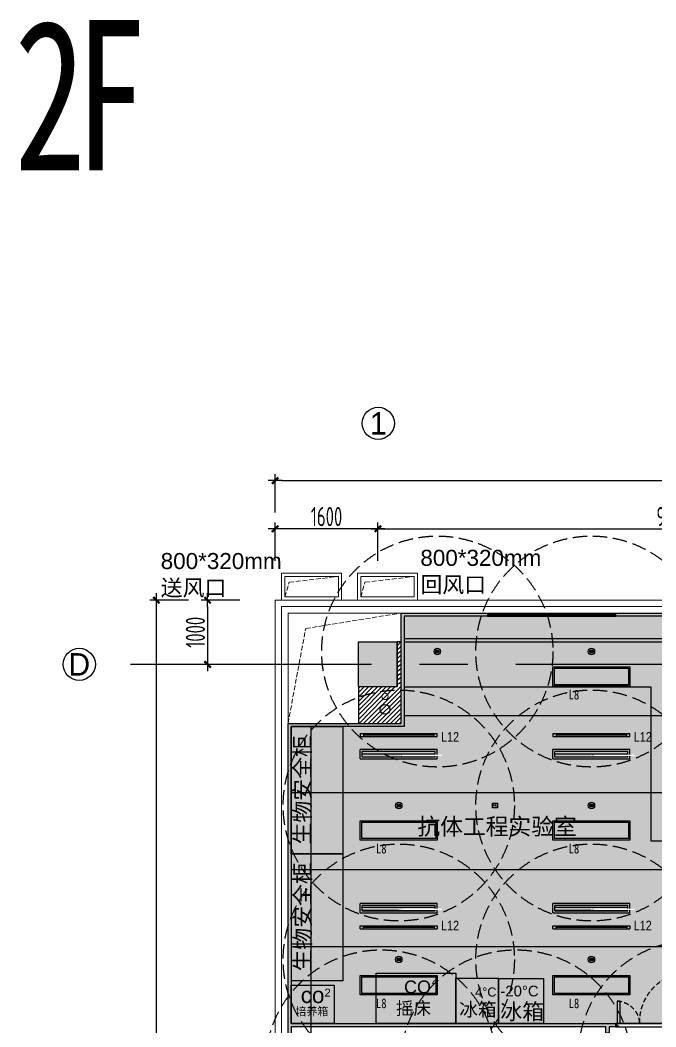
# Model space of a CAD drawing. Header units: millimetres. Extents: x -79903 to 358239, y -413462 to -100990.
# Drawn here: x -11349 to -1450, y -192667 to -176976 of the extents above; entities that cross this region are included whole.
import ezdxf
from ezdxf.enums import TextEntityAlignment as Align

# ---------------------------------------------------------------- set-up
doc = ezdxf.new("R2018")
doc.units = ezdxf.units.MM
doc.header["$LTSCALE"] = 300
for name, pattern in [('__DASH', [0.35, 0.25, -0.1]), ('CENTER', [2, 1.25, -0.25, 0.25, -0.25]), ('DASH', [0.35, 0.25, -0.1]), ('DASHED', [19.049999999999997, 12.7, -6.349999999999998]), ('DASHED2', [0.375, 0.25, -0.125])]:
    doc.linetypes.add(name, pattern=pattern)
doc.layers.get('DEFPOINTS').update_dxf_attribs({"color": 250})
for name, color, linetype in [('6.2.1-家具-活动', 251, 'Continuous'), ('A—墙体-填充', 8, 'Continuous'), ('A—轴线', 1, 'CENTER'), ('A—轴线尺寸', 1, 'Continuous'), ('C-LTN-TEXT', 161, 'Continuous'), ('C—平顶—喷淋', 5, 'Continuous'), ('C—平顶—填充01(线状)', 8, 'Continuous'), ('C—平顶—暖通', 47, 'Continuous'), ('C—平顶—灯具', 1, 'Continuous'), ('C—平顶—烟感 温感', 127, 'Continuous'), ('C—平顶—轮廓线', 4, 'Continuous'), ('F—地坪—hatch', 8, 'Continuous'), ('I—平面—移动家具', 165, 'Continuous'), ('I—文字—房间名称', 40, 'Continuous'), ('K轲禹-实验家具', 140, 'Continuous'), ('P—平面—门', 1, 'Continuous'), ('P—隔墙—石膏板墙（到顶）', 2, 'Continuous'), ('VPIPE-消防', 2, 'Continuous')]:
    doc.layers.add(name, color=color, linetype=linetype)
for name, color, linetype, lineweight in [('P-10 文字说明', 50, 'Continuous', 0), ('Q-01 原始墙柱', 7, 'Continuous', 0), ('Q-02 墙柱填充', 250, 'Continuous', 0), ('Q-11 建筑幕墙', 60, 'Continuous', 0)]:
    doc.layers.add(name, color=color, linetype=linetype, lineweight=lineweight)
doc.styles.add('ADD-dim', font='isocp.shx', dxfattribs={"width": 0.7, "bigfont": 'hztxt.shx'})
doc.styles.add('HZTXT', font='t.shx', dxfattribs={"bigfont": 'hztxt.shx'})
doc.styles.get("Standard").update_dxf_attribs({"font": 'arial.ttf'})
doc.styles.add('黑体', font='simhei.ttf', dxfattribs={"width": 0.8})
doc.dimstyles.new('ADD-(模型空间)', dxfattribs={"dimscale": 100, "dimtxt": 3, "dimasz": 1, "dimexe": 1, "dimexo": 1, "dimgap": 0.4, "dimtad": 1, "dimdec": 0, "dimrnd": 5, "dimzin": 0, "dimdsep": 46, "dimtxsty": 'ADD-dim', "dimblk1": 'DIM1', "dimblk2": 'DIM1', "dimsah": 1, "dimcen": 2, "dimclrd": 33, "dimclre": 33, "dimclrt": 4, "dimadec": 0, "dimazin": 0, "dimtfac": 2, "dimtdec": 0, "dimtix": 1, "dimtmove": 2, "dimatfit": 3, "dimldrblk": 'HBA_Leader_Arrow', "dimfxl": 5, "dimfxlon": 1, "dimtolj": 1, "dimtzin": 0, "dimarcsym": 0})

# ---------------------------------------------------------------- blocks, each defined once
blk = doc.blocks.new('SYL12063194')
blk.add_lwpolyline([(0, 803), (1981, 803), (1981, 0), (0, 0)], close=True)
at = {"insert": (144.0269559394455, 755.6003604809666), "char_height": 250, "attachment_point": 1}
blk.add_mtext_dynamic_manual_height_columns('生物安全柜', width=2292.074196592367, gutter_width=1000, heights=[0], dxfattribs=at)
blk = doc.blocks.new('SYL12067331')
blk.add_lwpolyline([(290.3037470132113, 785), (1530.303747013211, 785), (1530.303747013211, 0), (290.3037470132113, 0)], close=True)
at = {"attachment_point": 3}
for s, width, gutter_width, insert, char_height in [('CO\\P{\\fSimSun|b0|i0|c134|p2;摇床}', 1475.566022375654, 800, (1142.384868485154, 672.054066200912), 200), ('2', 922.2287639847838, 500, (1249.179533900833, 747.2357300892259), 125)]:
    blk.add_mtext_dynamic_manual_height_columns(s, width=width, gutter_width=gutter_width, heights=[0], dxfattribs=dict(at, insert=insert, char_height=char_height))
blk = doc.blocks.new('SYL12063467')
blk.add_lwpolyline([(0, 705), (700, 705), (700, 0), (0, 0)], close=True)
at = {"insert": (26.70082240090596, 36.49726170295571), "char_height": 250, "attachment_point": 7}
blk.add_mtext_dynamic_manual_height_columns('{\\H0.66667x;-20%%DC}冰箱', width=688.0787043780438, gutter_width=1000, heights=[0], dxfattribs=at)
blk = doc.blocks.new('SYL12068265')
blk.add_lwpolyline([(51.27626195549965, 710), (716.2762619554996, 710), (716.2762619554996, 0), (51.27626195549965, 0)], close=True)
at = {"insert": (683.1814300888807, 92.10961438512523), "char_height": 212.5, "attachment_point": 9}
blk.add_mtext_dynamic_manual_height_columns('{\\H0.66667x;4%%DC\\P\\fSimSun|b0|i0|c134|p2;\\H1.49999x;冰箱}', width=683.2959766381282, gutter_width=0, heights=[1019.757949163071], dxfattribs=at)
blk = doc.blocks.new('SYL12064042')
blk.add_lwpolyline([(0, 600), (668, 599.9999999996694), (668, -3.306581675133202e-10), (0, 0)], close=True)
at = {"attachment_point": 1}
for s, width, gutter_width, insert, char_height in [('{\\H0.66667x;co}', 523.6023360199765, 1000, (148.3162255737334, 571.0861161478288), 375), ('{\\H0.66667x;2}', 523.6023360199765, 1000, (518.0124676509404, 545.5695690483285), 187.5), ('{\\H0.66667x;培养箱}', 562.3308331522312, 500, (67.65414737118954, 254.7651142439818), 187.5)]:
    blk.add_mtext_dynamic_manual_height_columns(s, width=width, gutter_width=gutter_width, heights=[0], dxfattribs=dict(at, insert=insert, char_height=char_height))
blk = doc.blocks.new('$WINLIB2D$00000001')
at = {"color": 0}
for points in [[(-0.4999999999999964, 0.5000000000000142), (-0.4999999999999964, -0.4999999999999858)], [(-0.4999999999999964, 0.5000000000000142), (0.5000000000000036, 0.5000000000000142)], [(0.5000000000000036, -0.4999999999999858), (0.5000000000000036, 0.5000000000000142)], [(0.5000000000000036, 0.1666666666666714), (-0.4999999999999964, 0.1666666666666714)], [(0.5000000000000036, -0.1666666666666572), (-0.4999999999999964, -0.1666666666666572)], [(-0.4999999999999964, -0.4999999999999858), (0.5000000000000036, -0.4999999999999858)]]:
    blk.add_lwpolyline(points, dxfattribs=at)
blk = doc.blocks.new('smoker')
at = {"layer": 'C—平顶—烟感 温感'}
for p, q in [((-74.48275867110351, -74.48275867165648), (-74.48275867111806, 74.48275867145276)), ((-74.48275867111806, 74.48275867145276), (74.48275867116172, 74.48275867149641)), ((-14.89655173361825, -29.79310346915736), (-44.68965520401252, 29.79310346912825)), ((14.89655173364736, 29.79310346918646), (-14.89655173361825, -29.79310346915736)), ((44.68965520404163, -29.7931034691137), (14.89655173364736, 29.79310346918646)), ((74.48275867116172, 74.48275867149641), (74.48275867119082, -74.48275867158372)), ((74.48275867119082, -74.48275867158372), (-74.48275867110351, -74.48275867165648))]:
    blk.add_line(p, q, dxfattribs=at)
blk = doc.blocks.new('pen lin')
at = {"layer": 'C—平顶—喷淋'}
blk.add_hatch(color=8, dxfattribs=at).paths.add_polyline_path([(-27.5, 0, 1), (27.5, 0, 1)])
for radius in [49.99999999999999, 27.49999999999999]:
    blk.add_circle((0, 0), radius, dxfattribs=at)
at = {"layer": 'DEFPOINTS', "color": 251, "linetype": 'DASH', "ltscale": 3}
blk.add_circle((0, 0), 1800, dxfattribs=at)
blk = doc.blocks.new('*U389')
h = blk.add_hatch(color=251)
h.dxf.hatch_style = 1
h.set_gradient(color1=(91, 91, 91), one_color=1, tint=1, name='SPHERICAL')
h.paths.add_polyline_path([(785, 185), (785, 15), (15, 15), (15, 185)])
for points in [[(800, 200), (800, 0), (0, 0), (0, 200)], [(785, 185), (785, 15), (15, 15), (15, 185)]]:
    blk.add_lwpolyline(points, close=True)
at = {"layer": 'C—平顶—灯具', "style": '黑体', "width": 0.8}
blk.add_text('L8', height=100, dxfattribs=at).set_placement((218.3432893803438, -88.64725266808682, 117.65074696896), align=Align.MIDDLE_CENTER)
blk = doc.blocks.new('*U387')
at = {"ltscale": 1000}
for p, q in [((-1250, 50), (0, 50)), ((-1250, 0), (-1250, 50)), ((-1250, 0), (0, 0)), ((-1200, 0), (-1200, 50)), ((-50, 50), (-50, 0)), ((0, 50), (0, 0))]:
    blk.add_line(p, q, dxfattribs=at)
at = {"linetype": 'CENTER', "ltscale": 0.01, "const_width": 20}
blk.add_lwpolyline([(-1200, 25), (-50, 25)], dxfattribs=at)
at = {"layer": 'C-LTN-TEXT', "width": 0.8}
blk.add_attdef('灯具', (114.2797203185037, 183.2507784247909), '', height=200, dxfattribs=at)
blk = doc.blocks.new('*U385')
at = {"linetype": 'DASHED', "ltscale": 5}
h = blk.add_hatch(dxfattribs=at)
h.set_pattern_fill('ANSI31', color=250, scale=8, angle=315, style=0)
h.set_pattern_definition([(0, (483.6623813552237, 3.880514736244001e-11), (8.9e-15, 25.4), [])])
h.paths.add_polyline_path([(16.12207963719263, 58.87791939108989), (16.12207963722176, 16.12207963752008), (583.8779125913375, 16.12207963755887), (583.8779125913081, 58.87791939112869)])
blk.add_line((-2.91038e-11, 74.9999990286099), (0, 0))
at = {"color": 251}
blk.add_line((16.12207963719265, 58.87791939108989), (16.12207963722176, 16.12207963752007), dxfattribs=at)
blk.add_lwpolyline([(-2.91038e-11, 74.9999990286099), (599.9999922289958, 74.9999990286487), (599.9999922290249, 3.880514736244001e-11), (0, 0)])
blk.add_lwpolyline([(-2.91038e-11, 74.9999990286099), (599.9999922289958, 74.9999990286487), (599.9999922290249, 3.880514736244001e-11), (0, 0)])
blk.add_lwpolyline([(16.12207963719265, 58.87791939108989), (583.8779125913081, 58.87791939112869), (583.8779125913375, 16.12207963755887), (16.12207963722176, 16.12207963752007)], dxfattribs=at)
blk.add_lwpolyline([(16.12207963719265, 58.87791939108989), (583.8779125913081, 58.87791939112869), (583.8779125913375, 16.12207963755887), (16.12207963722176, 16.12207963752007)], dxfattribs=at)
at = {"lineweight": 30, "flags": 104}
blk.add_attdef('A/S', text='', height=40, dxfattribs=at).set_placement((633.2222433822128, 76.24629322305948), align=Align.MIDDLE_CENTER)
blk = doc.blocks.new('DIM1')
at = {"color": 8}
blk.add_line((-1.071428571420256, 0), (1.071428571420256, 0), dxfattribs=at)
at = {"const_width": 0.3571428571369176}
blk.add_lwpolyline([(-0.5, -0.5), (0.5, 0.5)], dxfattribs=at)
blk = doc.blocks.new('*D415')
at = {"layer": 'A—轴线尺寸', "color": 33, "lineweight": -2, "transparency": 16777216}
for p, q in [((-1600, 22412.97890114193), (-1600, 23012.97890114193)), ((-99.99999999999994, 22912.97890114193), (-1500, 22912.97890114193)), ((3.247007357404704e-14, 22412.97890114193), (6.920947754846764e-14, 23012.97890114193))]:
    blk.add_line(p, q, dxfattribs=at)
at = {"layer": 'DEFPOINTS', "color": 0, "transparency": 16777216}
for p in [(-1600, 22912.97890114193), (0, 21882.70235778831), (-1600, 21710.90439101961)]:
    blk.add_point(p, dxfattribs=at)
at = {"layer": 'A—轴线尺寸', "color": 33, "lineweight": -2, "transparency": 16777216, "xscale": 100, "yscale": 100, "zscale": 100, "rotation": 180}
blk.add_blockref('DIM1', (-1600, 22912.97890114193), dxfattribs=at)
at = {"layer": 'A—轴线尺寸', "color": 33, "lineweight": -2, "transparency": 16777216, "xscale": 100, "yscale": 100, "zscale": 100}
blk.add_blockref('DIM1', (6.308624355273087e-14, 22912.97890114193), dxfattribs=at)
at = {"layer": 'A—轴线尺寸', "color": 4, "transparency": 16777216, "insert": (-800, 23102.97890114193), "char_height": 300, "attachment_point": 5, "style": 'ADD-dim'}
blk.add_mtext('\\A1;1600', dxfattribs=at)
blk = doc.blocks.new('HBA_Leader_Arrow')
blk.add_line((0, 0), (-1, -2.5011e-12))
at = {"extrusion": (0, 0, -1)}
blk.add_lwpolyline([(0, 0), (0.5972653364297003, -1.064895548016236), (0.9647843767884297, -0.7876872378553799), (0.0743038223095027, 5.9117e-12), (0.9647843767884297, 0.7876872378503778), (0.5972653364301542, 1.064895548012827)], close=True, dxfattribs=at)
for points in [[(-0.9647843767920676, 0.7876872378503778), (-0.5972653364351564, 1.064895548013055), (-0.0743038223163239, -2.274e-13), (0, 0)], [(-0.9647843767884297, -0.7876872378553799), (-0.5972653364297003, -1.064895548016236), (-0.0743038223163239, -2.274e-13), (0, 0)]]:
    blk.add_solid(points)
blk = doc.blocks.new('*D416')
at = {"layer": 'A—轴线尺寸', "color": 33, "lineweight": -2, "transparency": 16777216}
for p, q in [((3.247007357404704e-14, 22412.97890114193), (6.920947754846764e-14, 23012.97890114193)), ((100.0000000000001, 22912.97890114193), (9100, 22912.97890114193)), ((9200, 22412.97890114193), (9200, 23012.97890114193))]:
    blk.add_line(p, q, dxfattribs=at)
at = {"layer": 'DEFPOINTS', "color": 0, "transparency": 16777216}
for p in [(9200, 22912.97890114193), (9200, 22029.88475449012), (0, 21882.70235778831)]:
    blk.add_point(p, dxfattribs=at)
at = {"layer": 'A—轴线尺寸', "color": 33, "lineweight": -2, "transparency": 16777216, "xscale": 100, "yscale": 100, "zscale": 100, "rotation": 180}
blk.add_blockref('DIM1', (6.308624355273087e-14, 22912.97890114193), dxfattribs=at)
at = {"layer": 'A—轴线尺寸', "color": 33, "lineweight": -2, "transparency": 16777216, "xscale": 100, "yscale": 100, "zscale": 100}
blk.add_blockref('DIM1', (9200, 22912.97890114193), dxfattribs=at)
at = {"layer": 'A—轴线尺寸', "color": 4, "transparency": 16777216, "insert": (4600, 23103.08093255394), "char_height": 300, "attachment_point": 5, "style": 'ADD-dim'}
blk.add_mtext('\\A1;9200', dxfattribs=at)
blk = doc.blocks.new('*D419')
at = {"layer": 'A—轴线尺寸', "color": 33, "lineweight": -2, "transparency": 16777216}
for p, q in [((-1600, 23164.37094734976), (-1600, 23764.37094734976)), ((27599.99999999943, 23164.37094734976), (27599.99999999943, 23764.37094734976)), ((-1500, 23664.37094734976), (27499.99999999943, 23664.37094734976))]:
    blk.add_line(p, q, dxfattribs=at)
at = {"layer": 'DEFPOINTS', "color": 0, "transparency": 16777216}
for p in [(27599.99999999943, 23664.37094734976), (-1600, 21710.90439101961), (27599.99999999943, 21710.90439101961)]:
    blk.add_point(p, dxfattribs=at)
at = {"layer": 'A—轴线尺寸', "color": 33, "lineweight": -2, "transparency": 16777216, "xscale": 100, "yscale": 100, "zscale": 100, "rotation": 180}
blk.add_blockref('DIM1', (-1600, 23664.37094734976), dxfattribs=at)
at = {"layer": 'A—轴线尺寸', "color": 33, "lineweight": -2, "transparency": 16777216, "xscale": 100, "yscale": 100, "zscale": 100}
blk.add_blockref('DIM1', (27599.99999999943, 23664.37094734976), dxfattribs=at)
at = {"layer": 'A—轴线尺寸', "color": 4, "transparency": 16777216, "insert": (12999.99999999971, 23854.47297876177), "char_height": 300, "attachment_point": 5, "style": 'ADD-dim'}
blk.add_mtext('\\A1;29200', dxfattribs=at)
blk = doc.blocks.new('*D420')
at = {"layer": 'A—轴线尺寸', "color": 33, "lineweight": -2, "transparency": 16777216}
for p, q in [((-2152.406210180866, 21800.00000000001), (-2752.406210180866, 21800.00000000001)), ((-2652.406210180865, 21700.00000000001), (-2652.406210180865, 20899.99999999999)), ((-2152.406210180865, 20799.99999999999), (-2752.406210180865, 20799.99999999999))]:
    blk.add_line(p, q, dxfattribs=at)
at = {"layer": 'DEFPOINTS', "color": 0, "transparency": 16777216}
for p in [(-219.4903575266363, 21800.00000000001), (-2652.406210180865, 20799.99999999999), (-219.4903575266363, 20799.99999999999)]:
    blk.add_point(p, dxfattribs=at)
at = {"layer": 'A—轴线尺寸', "color": 33, "lineweight": -2, "transparency": 16777216, "xscale": 100, "yscale": 100, "zscale": 100}
for p, rotation in [((-2652.406210180865, 21800.00000000001), 90), ((-2652.406210180865, 20799.99999999999), 270)]:
    blk.add_blockref('DIM1', p, dxfattribs=dict(at, rotation=rotation))
at = {"layer": 'A—轴线尺寸', "color": 4, "transparency": 16777216, "insert": (-2842.406210180859, 21300), "char_height": 300, "attachment_point": 5, "rotation": 90, "style": 'ADD-dim'}
blk.add_mtext('\\A1;1000', dxfattribs=at)
blk = doc.blocks.new('*D414')
at = {"layer": 'A—轴线尺寸', "color": 33, "lineweight": -2, "transparency": 16777216}
for p, q in [((-2950.127556910847, 21800.00000000001), (-3550.127556910847, 21800.00000000001)), ((-3450.127556910842, -899.9999999999864), (-3450.127556910847, 21700.00000000001)), ((-2950.127556910842, -999.9999999999862), (-3550.127556910842, -999.9999999999864))]:
    blk.add_line(p, q, dxfattribs=at)
at = {"layer": 'DEFPOINTS', "color": 0, "transparency": 16777216}
for p in [(-3450.127556910847, 21800.00000000001), (-473.4307614032007, 21800.00000000001), (-473.4307614032007, -999.9999999999859)]:
    blk.add_point(p, dxfattribs=at)
at = {"layer": 'A—轴线尺寸', "color": 33, "lineweight": -2, "transparency": 16777216, "xscale": 100, "yscale": 100, "zscale": 100}
for p, rotation in [((-3450.127556910847, 21800.00000000001), 90), ((-3450.127556910842, -999.9999999999864), 270)]:
    blk.add_blockref('DIM1', p, dxfattribs=dict(at, rotation=rotation))
at = {"layer": 'A—轴线尺寸', "color": 4, "transparency": 16777216, "insert": (-3640.157084469896, 10400.00000000001), "char_height": 300, "attachment_point": 5, "rotation": 90, "style": 'ADD-dim'}
blk.add_mtext('\\A1;22800', dxfattribs=at)
blk = doc.blocks.new('A$C34155FBA')
blk.add_circle((0, 200), 200)
at = {"style": 'HZTXT'}
blk.add_attdef('00', text='', height=200, dxfattribs=at).set_placement((0, 200), align=Align.MIDDLE)
blk = doc.blocks.new('A$C0aa95ff8')
at = {"layer": 'P—平面—门', "color": 9, "extrusion": (4.754727540727746e-08, -5.640540375989262e-08, 0.9999999999999972)}
for points, elevation in [([(18.1120234978699, 786.7383745116224), (0.0001029027008634757, 786.7383745116225), (0.0001029027008634757, 786.7383745116225), (0.0001029027010211862, 706.7383745116515), (7.00010290270103, 706.7383745116514), (7.000102902671844, 779.7383745116224), (18.11202349784081, 779.7383745116515)], -5.282038815254967e-05), ([(83.11202349784098, 786.7383745116516), (101.2239440930101, 786.7383745116515), (101.2239440930101, 786.7383745116515), (101.2239440930393, 706.7383745116514), (94.2239440930393, 706.7383745116223), (94.22394409301003, 779.7383745116515), (83.11202349784095, 779.7383745116516)], -5.282038815182677e-05)]:
    blk.add_lwpolyline(points, dxfattribs=dict(at, elevation=elevation))
for points, elevation in [([(18.11202349786992, 766.7383745116252), (28.11202349784083, 766.7383745116545), (28.11202349784078, 806.7383745116837), (18.11202349784071, 806.7383745116254)], -1.916639831231915e-06), ([(83.11202349784101, 766.7383745116545), (73.112023497841, 766.7383745116545), (73.1120234978409, 806.7383745116255), (83.11202349784092, 806.7383745116546)], -1.916639832285265e-06)]:
    blk.add_lwpolyline(points, close=True, dxfattribs=dict(at, elevation=elevation))
at = {"layer": 'P—平面—门', "extrusion": (3.823868260727788e-08, -6.242765605989328e-08, 0.9999999999999974), "elevation": -8.419152287053865e-06}
blk.add_lwpolyline([(73.11202349813185, 849.999920661155), (28.11202349813177, 849.999920661155), (28.11202349816062, 49.99992066115331), (73.11202349818987, 49.99992066115332)], close=True, dxfattribs=at)
at = {"layer": 'P—平面—门', "extrusion": (-3.823868260727788e-08, -6.242765605989328e-08, 0.9999999999999974), "elevation": -5.62643114907372e-05}
blk.add_lwpolyline([(1133.112023498246, 399.9999206610928), (1178.112023498246, 399.9999206610929), (1178.112023498217, 49.99992066109212), (1133.112023498188, 49.99992066109212)], close=True, dxfattribs=at)
at = {"layer": 'P—平面—门', "extrusion": (9.308592799999998e-09, 6.022252300000002e-09, 1)}
for points, elevation in [([(3.112023498218551, 49.99992066103732), (3.112023498218548, -7.933896267804068e-05)], 2.896808172991436e-08), ([(3.112023498218548, -7.933896267804068e-05), (53.11202349821856, -7.933896267804068e-05), (53.11202349821856, 9.999920661037322), (28.11202349821855, 9.999920661037322), (28.11202349821855, 49.99992066103732), (3.112023498218551, 49.99992066103732)], 2.896808172982963e-08)]:
    blk.add_lwpolyline(points, dxfattribs=dict(at, elevation=elevation))
at = {"layer": 'P—平面—门', "extrusion": (9.308592799999998e-09, 6.022252300000002e-09, 1), "elevation": 1.119927944172986e-05}
blk.add_lwpolyline([(1203.112023498219, 49.99992066103726), (1203.112023498219, -7.93389627453111e-05), (1153.112023498219, -7.93389627453111e-05), (1153.112023498219, 9.999920661037256), (1178.112023498219, 9.999920661037255), (1178.112023498219, 49.99992066103726)], close=True, dxfattribs=at)
at = {"layer": 'P—平面—门', "color": 251, "linetype": 'DASHED2', "extrusion": (-1.135477487429378e-09, 1.10285136603537e-08, 1)}
blk.add_arc((46.06024958745977, 67.93856018020348, 380905905.7522272), 782.2574843775353, 358.6859845269737, 91.28303084540559, dxfattribs=at)
at = {"layer": 'P—平面—门', "color": 251, "linetype": 'DASHED2', "extrusion": (1.135477487429378e-09, 1.10285136603537e-08, 1)}
blk.add_arc((1200.634007525359, 27.50603525586241, 380905905.7522224), 373.2004869558658, 93.52632526774, 176.5445213602605, dxfattribs=at)
blk = doc.blocks.new('A$C5AE9663F')
at = {"layer": 'A—轴线', "color": 24, "linetype": 'CENTER', "ltscale": 10}
blk.add_line((29900, 20799.99999999999), (-4400, 20799.99999999999), dxfattribs=at)
at = {"layer": 'A—轴线尺寸'}
ref = blk.add_blockref('A$C34155FBA', (5.721313443886174, 24306.68550476548), dxfattribs=dict(at, xscale=1.25, yscale=1.25, zscale=1.25))
ref.add_attrib('00', '1', dxfattribs={"layer": '0', "color": 4, "height": 350, "style": 'HZTXT'}).set_placement((5.721313443886174, 24556.68550476547), align=Align.MIDDLE)
ref = blk.add_blockref('A$C34155FBA', (-4650, 20549.99999999999), dxfattribs=dict(at, xscale=1.25, yscale=1.25, zscale=1.25))
ref.add_attrib('00', 'D', dxfattribs={"layer": '0', "color": 4, "height": 350, "style": 'HZTXT'}).set_placement((-4650, 20799.99999999997), align=Align.MIDDLE)
for base, p1, p2, picture, middle in [((27599.99999999943, 23664.37094734976), (-1600, 21710.90439101961), (27599.99999999943, 21710.90439101961), '*D419', (12999.99999999971, 23854.47297876177)), ((-1600, 22912.97890114193), (0, 21882.70235778831), (-1600, 21710.90439101961), '*D415', (-800, 23102.97890114193)), ((9200, 22912.97890114193), (0, 21882.70235778831), (9200, 22029.88475449012), '*D416', (4600, 23103.08093255394))]:
    dim = blk.add_linear_dim(base=base, p1=p1, p2=p2, dimstyle='ADD-(模型空间)', dxfattribs=at)
    dim.commit()
    dim.dimension.update_dxf_attribs({"geometry": picture, "text_midpoint": middle})
for base, p1, p2, picture, middle in [((-3450.127556910847, 21800.00000000001), (-473.4307614032004, -999.9999999999854), (-473.4307614032004, 21800), '*D414', (-3640.157084469896, 10400.00000000001)), ((-2652.406210180865, 20799.99999999999), (-219.4903575266362, 21800), (-219.4903575266362, 20799.99999999999), '*D420', (-2842.406210180859, 21300))]:
    dim = blk.add_linear_dim(base=base, p1=p1, p2=p2, angle=90, dimstyle='ADD-(模型空间)', dxfattribs=at)
    dim.commit()
    dim.dimension.update_dxf_attribs({"geometry": picture, "text_midpoint": middle})

msp = doc.modelspace()

# ---------------------------------------------------------------- hatches: boundary and pattern name
at = {"layer": 'A—墙体-填充'}
h = msp.add_hatch(dxfattribs=at)
h.set_pattern_fill('ANSI31', color=8, scale=30.8571, style=0)
h.set_pattern_definition([(45, (86372955.63361594, -1129558288.412562), (-34.63808264418037, 34.63808264418037), [])])
h.paths.add_polyline_path([(-5418.040566024603, -186667.4470059276), (-5478.040566024603, -186667.4470059276), (-5478.040566024603, -187367.4470059276), (-6078.040566024603, -187367.4470059276), (-6078.040566024603, -187937.4470059276), (-5418.040566024603, -187937.4470059276)])
at = {"layer": 'C—平顶—填充01(线状)'}
h = msp.add_hatch(dxfattribs=at)
h.set_pattern_fill('_USER', color=256, scale=1200, pattern_type=0)
h.set_pattern_definition([(0, (-778.0405660157012, -192617.4470059276), (0, 1200), [])])
h.paths.add_polyline_path([(-5368.040566015701, -187987.4470059276), (-7128.040566024603, -187987.4470059276), (-7128.040566024603, -192617.4470059276), (-1878.040566015701, -192617.4470059276), (-878.0405660157012, -192617.4470059276), (-778.0405660157012, -192617.4470059276), (-778.0405660157007, -186267.4470059276), (-5368.040566015701, -186267.4470059276)])
at = {"layer": 'F—地坪—hatch'}
h = msp.add_hatch(dxfattribs=at)
h.set_pattern_fill('A-剖面线3', color=250, scale=200)
h.set_pattern_definition([(45, (86362045.78726321, -1129558288.412305), (-28.2842712474619, 56.5685424949238), [1.6, -24])])
h.paths.add_polyline_path([(-778.0405660157012, -186267.4470059276), (-5368.040092409766, -186267.4470059276), (-5368.040092409766, -186667.4467486062), (-778.0405660157012, -186667.4467486062)])
h = msp.add_hatch(dxfattribs=at)
h.set_pattern_fill('B042', color=251, scale=500, pattern_type=2)
h.set_pattern_definition([(333.4349999999999, (350, 475), (-500.0002286381977, 6.091351867354433e-07), [55.9015, -1062.135]), (0, (362.5, 350), (0, 500), [25, -475]), (0, (337.5, 312.5), (0, 500), [75, -425]), (0, (337.5, 50), (0, 500), [75, -425]), (0, (362.5, 87.5), (0, 500), [25, -475]), (333.4349999999999, (350, 225), (-500.0002286381977, 6.091351867354433e-07), [55.9015, -1062.135]), (0, (350, 387.5), (0, 500), [50, -450]), (0, (350, 262.5), (0, 500), [50, -450]), (0, (350, 137.5), (0, 500), [50, -450]), (0, (350, 12.5), (0, 500), [50, -450]), (153.435, (312.5, 275), (-500.0002286381978, 6.091351034687165e-07), [55.9015, -1062.135]), (0, (87.5, 275), (0, 500), [75, -425]), (0, (87.5, 25), (0, 500), [75, -425]), (333.4349999999999, (100, 175), (-500.0002286381977, 6.091351867354433e-07), [55.9015, -1062.135]), (180, (150, 237.5), (-6.123233995736766e-14, -500), [50, -450]), (180, (150, 112.5), (-6.123233995736766e-14, -500), [50, -450]), (18.4349, (25, 75), (-500.0002118462028, -4.828109875787412e-05), [39.52844999999999, -1541.615]), (0, (112.5, 62.5), (0, 500), [25, -475]), (45, (75, 150), (-500.000154724476, 0), [35.35535, -671.75]), (18.4349, (25, 200), (-500.0002118462028, -4.828109875787412e-05), [39.52844999999999, -1541.615]), (153.435, (225, 75), (-500.0002286381978, 6.091351034687165e-07), [55.9015, -1062.135]), (153.435, (312.5, 25), (-500.0002286381978, 6.091351034687165e-07), [55.9015, -1062.135]), (45, (150, 150), (0, 500.000154724476), [35.35535, -671.75]), (153.435, (225, 200), (-500.0002286381978, 6.091351034687165e-07), [55.9015, -1062.135]), (153.435, (312.5, 150), (-500.0002286381978, 6.091351034687165e-07), [55.9015, -1062.135]), (45, (325, 200), (-500.000154724476, 0), [35.35535, -671.75]), (333.4349999999999, (100, 425), (-500.0002286381977, 6.091351867354433e-07), [55.9015, -1062.135]), (180, (150, 487.5), (-6.123233995736766e-14, -500), [50, -450]), (180, (150, 362.5), (-6.123233995736766e-14, -500), [50, -450]), (18.4349, (25, 325), (-500.0002118462028, -4.828109875787412e-05), [39.52844999999999, -1541.615]), (0, (112.5, 312.5), (0, 500), [25, -475]), (45, (75, 400), (-500.000154724476, 0), [35.35535, -671.75]), (18.4349, (25, 450), (-500.0002118462028, -4.828109875787412e-05), [39.52844999999999, -1541.615]), (153.435, (225, 325), (-500.0002286381978, 6.091351034687165e-07), [55.9015, -1062.135]), (45, (150, 400), (0, 500.000154724476), [35.35535, -671.75]), (153.435, (312.5, 400), (-500.0002286381978, 6.091351034687165e-07), [55.9015, -1062.135]), (153.435, (225, 450), (-500.0002286381978, 6.091351034687165e-07), [55.9015, -1062.135]), (45, (325, 450), (0, 500.000154724476), [35.35535, -671.75]), (206.565, (487.5, 50), (-500.0002286381978, -6.091350202019896e-07), [55.9015, -1062.135]), (206.565, (487.5, 175), (-500.0002286381978, -6.091350202019896e-07), [55.9015, -1062.135]), (45, (400, 200), (-500.000154724476, 0), [35.35535, -671.75]), (206.565, (487.5, 300), (-500.0002286381978, -6.091350202019896e-07), [55.9015, -1062.135]), (206.565, (487.5, 425), (-500.0002286381978, -6.091350202019896e-07), [55.9015, -1062.135]), (45, (400, 450), (0, 500.000154724476), [35.35535, -671.75])])
h.paths.add_polyline_path([(-5368.040566015701, -187987.4470059276), (-6818.040566037638, -187987.4470059276), (-6818.040566031093, -192617.4470059276), (-2078.040566015702, -192617.4470059276), (-878.0405660157012, -192617.4470059276), (-778.0405660157012, -192617.4470059276), (-778.0405660157012, -186667.4470059276), (-5368.040566015701, -186667.4470059276)])
h = msp.add_hatch(dxfattribs=at)
h.set_pattern_fill('A-剖面线3', color=250, scale=200)
h.set_pattern_definition([(45, (86360285.7872632, -1129564238.412305), (-28.2842712474619, 56.5685424949238), [1.6, -24])])
h.paths.add_polyline_path([(-6818.040566031411, -187987.447005929), (-7128.040092418669, -187987.4470059261), (-7128.040092418669, -192617.4467486062), (-6818.040566031411, -192617.4467486092)])
at = {"layer": 'P—隔墙—石膏板墙（到顶）'}
h = msp.add_hatch(dxfattribs=at)
h.set_pattern_fill('圆形花纹', color=251, scale=10)
h.set_pattern_definition([(0, (14.4, 7.5), (30, 15), [1.2, -28.8]), (90, (7.5, 14.4), (-15, 30), [1.2, -28.8]), (45, (9.3, 19.8), (0, 29.99999994965906), [1.2727922, -41.153614]), (45, (19.8, 9.3), (0, 29.99999994965906), [1.2727922, -41.153614]), (135, (10.2, 9.3), (-29.99999994965905, 2.220446049250313e-15), [1.2727922, -41.153614]), (135, (20.7, 19.8), (-29.99999994965905, 2.220446049250313e-15), [1.2727922, -41.153614]), (36.86989765000001, (10.2, 20.7), (29.99999999782393, 30.00000000217607), [1.5, -148.5]), (36.86989765000001, (18.6, 8.4), (29.99999999782393, 30.00000000217607), [1.5, -148.5]), (53.13010235, (20.7, 10.2), (-30.00000000217607, -29.99999999782394), [1.5, -148.5]), (53.13010235, (8.4, 18.6), (-30.00000000217607, -29.99999999782394), [1.5, -148.5]), (126.86989765, (9.3, 10.2), (-30.00000000217607, 29.99999999782393), [1.5, -148.5]), (126.86989765, (21.6, 18.6), (-30.00000000217607, 29.99999999782393), [1.5, -148.5]), (143.13010235, (19.8, 20.7), (-29.99999999782393, 30.00000000217607), [1.5, -148.5]), (143.13010235, (11.4, 8.4), (-29.99999999782393, 30.00000000217607), [1.5, -148.5]), (11.30993247, (15.6, 7.5), (29.99999992002707, 3.711824847485445e-08), [1.5297058, -151.44087]), (11.30993247, (12.9, 22.2), (29.99999992002707, 3.711824847485445e-08), [1.5297058, -151.44087]), (78.69006753000001, (7.5, 15.6), (3.711824958507748e-08, 29.99999992002707), [1.5297058, -151.44087]), (78.69006753000001, (22.2, 12.9), (3.711824958507748e-08, 29.99999992002707), [1.5297058, -151.44087]), (101.30993247, (22.5, 15.6), (-2.104975083128124e-09, -29.99999972391093), [1.5297058, -151.44087]), (101.30993247, (7.800000000000001, 12.9), (-2.104975083128124e-09, -29.99999972391093), [1.5297058, -151.44087]), (168.69006753, (14.4, 7.5), (-29.99999992002707, 3.711825180552353e-08), [1.5297058, -151.44087]), (168.69006753, (17.1, 22.2), (-29.99999992002707, 3.711825180552353e-08), [1.5297058, -151.44087]), (21.80140948, (11.4, 21.6), (59.99999997954376, 29.99999993503354), [1.6155494, -159.93939]), (21.80140948, (17.1, 7.800000000000001), (59.99999997954376, 29.99999993503354), [1.6155494, -159.93939]), (68.19859052, (7.800000000000001, 17.1), (-29.99999967506007, -59.99999932961007), [1.6155494, -159.93939]), (68.19859052, (21.6, 11.4), (-29.99999967506007, -59.99999932961007), [1.6155494, -159.93939]), (111.80140948, (8.4, 11.4), (-29.99999993503354, 59.99999997954376), [1.6155494, -159.93939]), (111.80140948, (22.2, 17.1), (-29.99999993503354, 59.99999997954376), [1.6155494, -159.93939]), (158.19859052, (12.9, 7.800000000000001), (-60.00000001668283, 29.99999984218586), [1.6155494, -159.93939]), (158.19859052, (18.6, 21.6), (-60.00000001668283, 29.99999984218586), [1.6155494, -159.93939])])
h.paths.add_polyline_path([(-2078.040566015702, -192667.4470059276), (-2178.040566015701, -192667.4470059276), (-2178.040566015701, -192767.4470059276), (-2228.040566015701, -192767.4470059276), (-2228.040566015701, -192667.4470059276), (-7128.040566024603, -192667.4470059276), (-7128.040566024603, -194173.4721067615), (-7178.040566024603, -194173.4721067615), (-7178.040566024603, -187937.4470059276), (-5418.040566024603, -187937.4470059276), (-5418.040566024603, -186217.4470059276), (-778.0405660157012, -186217.4470059276), (-778.0405660157012, -186267.4470059276), (-5368.040566015701, -186267.4470059276), (-5368.040566015701, -187987.4470059276), (-7128.040566024603, -187987.4470059276), (-7128.040566024603, -192617.4470059276), (-2078.040566015702, -192617.4470059276)])
at = {"layer": 'Q-02 墙柱填充'}
h = msp.add_hatch(color=252, dxfattribs=at)
h.dxf.hatch_style = 1
h.paths.add_polyline_path([(-5478.040566024603, -186667.4470059276), (-6078.040566024603, -186667.4470059276), (-6078.040566024603, -187367.4470059276), (-5478.040566024603, -187367.4470059276)])
h.paths.add_polyline_path([(3721.959433975397, -186667.4470059276), (3121.959433975397, -186667.4470059276), (3121.959433975397, -187367.4470059276), (3721.959433975397, -187367.4470059276)])
h.paths.add_polyline_path([(12921.9594339754, -186667.4470059276), (12321.9594339754, -186667.4470059276), (12321.9594339754, -187367.4470059276), (12921.9594339754, -187367.4470059276)])
h.paths.add_polyline_path([(22121.9594339754, -186667.4470059276), (21521.9594339754, -186667.4470059276), (21521.9594339754, -187367.4470059276), (22121.9594339754, -187367.4470059276)])
h.paths.add_polyline_path([(22121.9594339754, -192967.4470059276), (21521.9594339754, -192967.4470059276), (21521.9594339754, -193667.4470059276), (22121.9594339754, -193667.4470059276)])
h.paths.add_polyline_path([(12921.9594339754, -192967.4470059276), (12321.9594339754, -192967.4470059276), (12321.9594339754, -193667.4470059276), (12921.9594339754, -193667.4470059276)])
h.paths.add_polyline_path([(12921.9594339754, -197067.4470059276), (12321.9594339754, -197067.4470059276), (12321.9594339754, -197767.4470059276), (12921.9594339754, -197767.4470059276)])
h.paths.add_polyline_path([(22121.9594339754, -197067.4470059276), (21521.9594339754, -197067.4470059276), (21521.9594339754, -197767.4470059276), (22121.9594339754, -197767.4470059276)])
h.paths.add_polyline_path([(3721.959433975397, -197067.4470059276), (3121.959433975397, -197067.4470059276), (3121.959433975397, -197767.4470059276), (3721.959433975397, -197767.4470059276)])
h.paths.add_polyline_path([(-5478.040566024603, -197067.4470059276), (-6078.040566024603, -197067.4470059276), (-6078.040566024603, -197767.4470059276), (-5478.040566024603, -197767.4470059276)])
h.paths.add_polyline_path([(-5478.040566024603, -207467.4470059276), (-6078.040566024603, -207467.4470059276), (-6078.040566024603, -208167.4470059276), (-5478.040566024603, -208167.4470059276)])
h.paths.add_polyline_path([(3721.959433975397, -207467.4470059276), (3121.959433975397, -207467.4470059276), (3121.959433975397, -208167.4470059276), (3721.959433975397, -208167.4470059276)])
h.paths.add_polyline_path([(12921.9594339754, -207467.4470059276), (12321.9594339754, -207467.4470059276), (12321.9594339754, -208167.4470059276), (12921.9594339754, -208167.4470059276)])
h.paths.add_polyline_path([(22121.9594339754, -207467.4470059276), (21521.9594339754, -207467.4470059276), (21521.9594339754, -208167.4470059276), (22121.9594339754, -208167.4470059276)])
h = msp.add_hatch(color=252, dxfattribs=at)
h.dxf.hatch_style = 1
h.paths.add_polyline_path([(-5478.040566024603, -186667.4470059276), (-6078.040566024603, -186667.4470059276), (-6078.040566024603, -187367.4470059276), (-5478.040566024603, -187367.4470059276)])
h = msp.add_hatch(color=252, dxfattribs=at)
h.dxf.hatch_style = 1
h.paths.add_polyline_path([(-5478.040566024603, -207467.4470059276), (-6078.040566024603, -207467.4470059276), (-6078.040566024603, -208167.4470059276), (-5478.040566024603, -208167.4470059276)])
h.paths.add_polyline_path([(3721.959433975397, -207467.4470059276), (3121.959433975397, -207467.4470059276), (3121.959433975397, -208167.4470059276), (3721.959433975397, -208167.4470059276)])
h.paths.add_polyline_path([(12921.9594339754, -207467.4470059276), (12321.9594339754, -207467.4470059276), (12321.9594339754, -208167.4470059276), (12921.9594339754, -208167.4470059276)])
h.paths.add_polyline_path([(22121.9594339754, -197067.4470059276), (21521.9594339754, -197067.4470059276), (21521.9594339754, -197767.4470059276), (22121.9594339754, -197767.4470059276)])
h.paths.add_polyline_path([(12921.9594339754, -197067.4470059276), (12321.9594339754, -197067.4470059276), (12321.9594339754, -197767.4470059276), (12921.9594339754, -197767.4470059276)])
h.paths.add_polyline_path([(3721.959433975397, -197067.4470059276), (3121.959433975397, -197067.4470059276), (3121.959433975397, -197767.4470059276), (3721.959433975397, -197767.4470059276)])
h.paths.add_polyline_path([(-5478.040566024603, -197067.4470059276), (-6078.040566024603, -197067.4470059276), (-6078.040566024603, -197767.4470059276), (-5478.040566024603, -197767.4470059276)])
h.paths.add_polyline_path([(-1512.958639201941, -210168.6445729136), (-840.8916000996251, -210168.6445729136), (-840.8916000996251, -209782.6110531688), (-1512.958639201941, -209782.6110531688)], flags=9)
h.paths.add_polyline_path([(5388.158679219661, -210168.6445729136), (6060.225718321977, -210168.6445729136), (6060.225718321977, -209782.6110531688), (5388.158679219661, -209782.6110531688)], flags=9)
h.paths.add_polyline_path([(9988.158679219661, -210168.6445729136), (10660.22571832198, -210168.6445729136), (10660.22571832198, -209782.6110531688), (9988.158679219661, -209782.6110531688)], flags=9)
h.paths.add_polyline_path([(14588.15867921966, -210168.6445729136), (15260.22571832198, -210168.6445729136), (15260.22571832198, -209782.6110531688), (14588.15867921966, -209782.6110531688)], flags=9)
h.paths.add_polyline_path([(19188.15867921966, -210168.6445729136), (19860.22571832198, -210168.6445729136), (19860.22571832198, -209782.6110531688), (19188.15867921966, -209782.6110531688)], flags=9)
h.paths.add_polyline_path([(6864.409331324277, -210841.3903931975), (7679.493130209623, -210841.3903931975), (7679.493130209623, -210455.3568734527), (6864.409331324277, -210455.3568734527)], flags=9)
h.paths.add_polyline_path([(23066.16154021281, -203033.9279224277), (23066.16154021281, -202218.8441235423), (22680.12802064675, -202218.8441235423), (22680.12802064675, -203033.9279224277)], flags=9)
h.paths.add_polyline_path([(23066.16154021281, -195701.246358335), (23066.16154021281, -195029.1793193221), (22680.12802064675, -195029.1793193221), (22680.12802064675, -195701.246358335)], flags=9)
h.paths.add_polyline_path([(23066.16154021281, -190502.9223358035), (23066.16154021281, -189830.8552967906), (22680.12802064675, -189830.8552967906), (22680.12802064675, -190502.9223358035)], flags=9)
h.paths.add_polyline_path([(23666.16154021281, -197824.9893750548), (23666.16154021281, -197009.9055761695), (23280.12802064675, -197009.9055761695), (23280.12802064675, -197824.9893750548)], flags=9)
h.paths.add_polyline_path([(-6873.021470842184, -210168.6445729136), (-6200.954431739869, -210168.6445729136), (-6200.954431739869, -209782.6110531688), (-6873.021470842184, -209782.6110531688)], flags=9)
h.paths.add_polyline_path([(-8176.493746874155, -192183.9274527431), (-8176.493746874155, -191368.8436538577), (-8562.527266410412, -191368.8436538577), (-8562.527266410412, -192183.9274527431)], flags=9)
h.paths.add_polyline_path([(-8176.493746874155, -203033.9274527431), (-8176.493746874155, -202218.8436538577), (-8562.527266410412, -202218.8436538577), (-8562.527266410412, -203033.9274527431)], flags=9)
h.paths.add_polyline_path([(-8776.493746874155, -197374.9889053702), (-8776.493746874155, -196559.9051064849), (-9162.527266410412, -196559.9051064849), (-9162.527266410412, -197374.9889053702)], flags=9)
h.paths.add_polyline_path([(13027.34921533125, -194222.0229939818), (13880.00878983992, -194222.0229939818), (13880.00878983992, -193719.3634192348), (13027.34921533125, -193719.3634192348)], flags=9)
h.paths.add_polyline_path([(13125.85333946603, -196530.906599462), (13974.78950971621, -196530.906599462), (13974.78950971621, -196028.2470247149), (13125.85333946603, -196028.2470247149)], flags=9)

# ---------------------------------------------------------------- linework, layer by layer
at = {"layer": '6.2.1-家具-活动', "color": 251}
for points in [[(-5368.0405660157, -186667.4470059276), (7901.959433975397, -186667.4470059276)], [(-6078.040566024603, -197207.4470059276), (-6818.040566024603, -197207.4470059276), (-6818.040566037638, -187987.4470059276)]]:
    msp.add_lwpolyline(points, dxfattribs=at)
at = {"layer": 'C—平顶—轮廓线'}
msp.add_lwpolyline([(-878.0405660157012, -192617.4470059276), (-2078.040566015702, -192617.4470059276), (-2078.040566015702, -192667.4470059276), (-878.0405660157012, -192667.4470059276)], close=True, dxfattribs=at)
at = {"layer": 'I—平面—移动家具'}
msp.add_line((-5478.040566024603, -187367.4470059276), (-5478.040566024603, -186667.4470059276), dxfattribs=at)
msp.add_lwpolyline([(-6078.040566024603, -186667.4470059276), (-5478.040566024603, -186667.4470059276), (-5478.040566024603, -187367.4470059276), (-6078.040566024603, -187367.4470059276)], close=True, dxfattribs=at)
at = {"layer": 'K轲禹-实验家具'}
for p, q in [((-5368.040566015701, -187367.4470059276), (-1528.040566009702, -187367.4470059276)), ((-1528.040566009702, -187367.4470059276), (-1528.040566009702, -189767.4470059276)), ((-1528.040566009702, -189767.4470059276), (-778.0405660097022, -189767.4470059276))]:
    msp.add_line(p, q, dxfattribs=at)
at = {"layer": 'P—隔墙—石膏板墙（到顶）', "color": 5}
msp.add_lwpolyline([(-2078.040566015702, -192667.4470059276), (-2178.040566015701, -192667.4470059276), (-2178.040566015701, -192767.4470059276), (-2228.040566015701, -192767.4470059276), (-2228.040566015701, -192667.4470059276), (-7128.040566024603, -192667.4470059276), (-7128.040566024603, -194173.4721067615), (-7178.040566024603, -194173.4721067615), (-7178.040566024603, -187937.4470059276), (-5418.040566024603, -187937.4470059276), (-5418.040566024603, -186217.4470059276), (-778.0405660157012, -186217.4470059276), (-778.0405660157012, -186267.4470059276), (-5368.040566015701, -186267.4470059276), (-5368.040566015701, -187987.4470059276), (-7128.040566024603, -187987.4470059276), (-7128.040566024603, -192617.4470059276), (-2078.040566015702, -192617.4470059276)], close=True, dxfattribs=at)
at = {"layer": 'P—隔墙—石膏板墙（到顶）'}
msp.add_lwpolyline([(-5418.040566024603, -186667.4470059276), (-5478.040566024603, -186667.4470059276), (-5478.040566024603, -187367.4470059276), (-6078.040566024603, -187367.4470059276), (-6078.040566024603, -187937.4470059276), (-5418.040566024603, -187937.4470059276)], close=True, dxfattribs=at)
at = {"layer": 'Q-01 原始墙柱'}
msp.add_lwpolyline([(-6078.040566024603, -186667.4470059276), (-5478.040566024603, -186667.4470059276), (-5478.040566024603, -187367.4470059276), (-6078.040566024603, -187367.4470059276)], close=True, dxfattribs=at)
msp.add_circle((-5668.040566024603, -187517.4470059276), 50, dxfattribs=at)
at = {"layer": 'Q-11 建筑幕墙', "color": 4}
for p, q in [((-7378.040566024603, -186017.4470059276), (7901.959433975397, -186017.4470059276)), ((-7378.040566024603, -197767.4470059276), (-7378.040566024603, -186017.4470059276)), ((-7278.040566024603, -186117.4470059276), (7901.959433975397, -186117.4470059276)), ((-7278.040566024603, -197667.4470059276), (-7278.040566024603, -186117.4470059276)), ((-7178.040566024603, -186217.4470059276), (7901.959433975397, -186217.4470059276)), ((-7178.040566024603, -197567.4470059276), (-7178.040566024603, -186217.4470059276))]:
    msp.add_line(p, q, dxfattribs=at)
for points in [[(-7276.995413658442, -186017.4470059276), (-6343.995413658442, -186017.4470059276), (-6343.995413658442, -185597.4470059276), (-7276.995413658442, -185597.4470059276)], [(-6095.865367439808, -186017.4470059276), (-5162.865367439808, -186017.4470059276), (-5162.865367439808, -185597.4470059276), (-6095.865367439808, -185597.4470059276)], [(-7226.995413658442, -185967.4470059276), (-6393.995413658442, -185967.4470059276), (-6393.995413658442, -185647.4470059276), (-7226.995413658442, -185647.4470059276)], [(-6045.865367439808, -185967.4470059276), (-5212.865367439808, -185967.4470059276), (-5212.865367439808, -185647.4470059276), (-6045.865367439808, -185647.4470059276)]]:
    msp.add_lwpolyline(points, close=True, dxfattribs=at)
at = {"layer": 'Q-11 建筑幕墙', "color": 8, "linetype": '__DASH'}
for points in [[(-7226.995413658442, -185967.4470059276), (-7160.751697422238, -185738.6978847367), (-6393.995413658442, -185647.4470059276)], [(-6045.865367439808, -185967.4470059276), (-5979.621651203604, -185738.6978847367), (-5212.865367439808, -185647.4470059276)], [(-7178.040566024603, -187937.4470059276), (-6902.846182641806, -186458.7027694583), (-5418.040566024603, -186217.4470059276)]]:
    msp.add_lwpolyline(points, dxfattribs=at)
at = {"layer": 'VPIPE-消防'}
msp.add_circle((-5668.040566024603, -187717.4470059276), 75, dxfattribs=at)

# ---------------------------------------------------------------- block references
at = {"layer": 'A—轴线'}
msp.add_blockref('A$C5AE9663F', (-5778.038665306987, -207817.4398602843), dxfattribs=at)
at = {"layer": 'C—平顶—喷淋'}
for p in [(-4853.040566020152, -186817.4470059276), (-2453.040566020152, -186817.4470059276), (-5453.040566020152, -189217.4470059276), (-2453.040566020152, -189217.4470059276), (-5453.040566020152, -191617.4470059276), (-2453.040566020152, -191617.4470059276), (-853.0405660152621, -193117.4470059276), (-5728.040566020152, -193267.4470059276), (-3628.040566020153, -193267.4470059276)]:
    msp.add_blockref('pen lin', p, dxfattribs=at)
at = {"layer": 'C—平顶—暖通', "color": 251}
ref = msp.add_blockref('*U385', (-6053.040566020123, -188342.4470059275), dxfattribs=dict(at, xscale=-2.000000025903251, yscale=2.000000025903251, zscale=2.000000025903251, rotation=180))
lines = msp.add_mtext('R/S', dxfattribs={"layer": '0', "insert": (-5453.040566020123, -188423.7940503954), "char_height": 20.67669717963345, "width": 674.958811885131, "attachment_point": 1, "bg_fill": 3, "box_fill_scale": 1, "bg_fill_color": 256, "bg_fill_transparency": 0})
ref.add_attrib('A/S', '', (-5453.040566020123, -188423.7940503954), dxfattribs={"flags": 104}).embed_mtext(lines)
ref = msp.add_blockref('*U385', (-3053.040566020123, -188342.4470059275), dxfattribs=dict(at, xscale=-2.000000025903251, yscale=2.000000025903251, zscale=2.000000025903251, rotation=180))
lines = msp.add_mtext('R/S', dxfattribs={"layer": '0', "insert": (-2453.040566020123, -188423.7940503954), "char_height": 20.67669717963345, "width": 674.958811885131, "attachment_point": 1, "bg_fill": 3, "box_fill_scale": 1, "bg_fill_color": 256, "bg_fill_transparency": 0})
ref.add_attrib('A/S', '', (-2453.040566020123, -188423.7940503954), dxfattribs={"flags": 104}).embed_mtext(lines)
ref = msp.add_blockref('*U385', (-6053.040566020123, -190742.4470059275), dxfattribs=dict(at, xscale=-2.000000025903251, yscale=2.000000025903251, zscale=2.000000025903251, rotation=180))
lines = msp.add_mtext('R/S', dxfattribs={"layer": '0', "insert": (-5453.040566020123, -190823.7940503954), "char_height": 20.67669717963345, "width": 674.958811885131, "attachment_point": 1, "bg_fill": 3, "box_fill_scale": 1, "bg_fill_color": 256, "bg_fill_transparency": 0})
ref.add_attrib('A/S', '', (-5453.040566020123, -190823.7940503954), dxfattribs={"flags": 104}).embed_mtext(lines)
ref = msp.add_blockref('*U385', (-3053.040566020123, -190742.4470059275), dxfattribs=dict(at, xscale=-2.000000025903251, yscale=2.000000025903251, zscale=2.000000025903251, rotation=180))
lines = msp.add_mtext('R/S', dxfattribs={"layer": '0', "insert": (-2453.040566020123, -190823.7940503954), "char_height": 20.67669717963345, "width": 674.958811885131, "attachment_point": 1, "bg_fill": 3, "box_fill_scale": 1, "bg_fill_color": 256, "bg_fill_transparency": 0})
ref.add_attrib('A/S', '', (-2453.040566020123, -190823.7940503954), dxfattribs={"flags": 104}).embed_mtext(lines)
at = {"layer": 'C—平顶—灯具', "color": 1, "xscale": 1.5, "yscale": 1.5, "zscale": 1.5}
for p in [(-3053.040566020152, -187356.4060742681), (-6053.040566020152, -189756.4060742681), (-3053.040566020152, -189756.4060742681), (-6053.040566020152, -192167.4470059276), (-3053.040566020152, -192167.4470059276)]:
    msp.add_blockref('*U389', p, dxfattribs=at)
at = {"layer": 'C—平顶—灯具', "color": 1}
ref = msp.add_blockref('*U387', (-4853.040566020152, -188093.4470059276), dxfattribs=dict(at, xscale=-0.96, yscale=0.96, zscale=0.96, rotation=180))
ref.add_attrib('灯具', 'L12', (-4793.999123368996, -188222.9849840459), dxfattribs={"height": 150, "width": 0.8})
ref = msp.add_blockref('*U387', (-1853.040566020152, -188093.4470059276), dxfattribs=dict(at, xscale=-0.96, yscale=0.96, zscale=0.96, rotation=180))
ref.add_attrib('灯具', 'L12', (-1793.999123368996, -188222.9849840459), dxfattribs={"height": 150, "width": 0.8})
ref = msp.add_blockref('*U387', (-4853.040566020152, -191141.4470059276), dxfattribs=dict(at, xscale=0.96, yscale=0.96, zscale=0.96))
ref.add_attrib('灯具', 'L12', (-4793.999123368996, -191162.5229432253), dxfattribs={"height": 150, "width": 0.8})
ref = msp.add_blockref('*U387', (-1853.040566020152, -191141.4470059276), dxfattribs=dict(at, xscale=0.96, yscale=0.96, zscale=0.96))
ref.add_attrib('灯具', 'L12', (-1793.999123368996, -191162.5229432253), dxfattribs={"height": 150, "width": 0.8})
at = {"layer": 'C—平顶—烟感 温感', "xscale": 0.5172413793103449, "yscale": 0.5172413793103449, "zscale": 0.5172413793103449}
msp.add_blockref('smoker', (-3953.04056602016, -189217.4470059276), dxfattribs=at)
at = {"layer": 'K轲禹-实验家具', "rotation": 90}
for p in [(-6325.040566024603, -189968.4470059276), (-6322.040566024603, -191949.4470059276)]:
    msp.add_blockref('SYL12063194', p, dxfattribs=at)
at = {"layer": 'K轲禹-实验家具'}
for name, p in [('SYL12067331', (-6094.247197342338, -192617.4470056891)), ('SYL12064042', (-7128.040566024603, -192617.4470059276)), ('SYL12068265', (-4615.219712284626, -192617.4470059276)), ('SYL12063467', (-3898.943450329127, -192617.4470059276))]:
    msp.add_blockref(name, p, dxfattribs=at)
at = {"layer": 'P—平面—门', "xscale": -1}
msp.add_blockref('A$C0aa95ff8', (-874.928542517483, -192667.4469265886), dxfattribs=at)
at = {"layer": 'P—隔墙—石膏板墙（到顶）', "color": 6, "xscale": -2000, "yscale": -50, "zscale": -2000, "rotation": 180}
msp.add_blockref('$WINLIB2D$00000001', (-3073.040566015708, -186242.4470059276), dxfattribs=at)

# ---------------------------------------------------------------- texts
at = {"layer": 'I—文字—房间名称', "style": '黑体'}
msp.add_text('抗体工程实验室', height=260, rotation=359.9999999998681, dxfattribs=at).set_placement((-5164.072945521795, -189674.2468205358))
at = {"layer": 'P-10 文字说明', "insert": (-10495.21787808579, -179316.4148244262), "char_height": 2340, "width": 11915.87487619762, "attachment_point": 8, "style": '黑体'}
msp.add_mtext('{\\W0.7;\\T0.8;2F }', dxfattribs=at)
at = {"layer": 'Q-11 建筑幕墙', "color": 4, "char_height": 250, "attachment_point": 1}
for s, insert in [('800*320mm\\P送风口', (-9160.031049756799, -185281.9594355409)), ('800*320mm\\P回风口', (-5116.855121724295, -185232.0483320176))]:
    msp.add_mtext_dynamic_manual_height_columns(s, width=1297.341233591304, gutter_width=1000, heights=[0], dxfattribs=dict(at, insert=insert))

doc.saveas('drawing.dxf')
